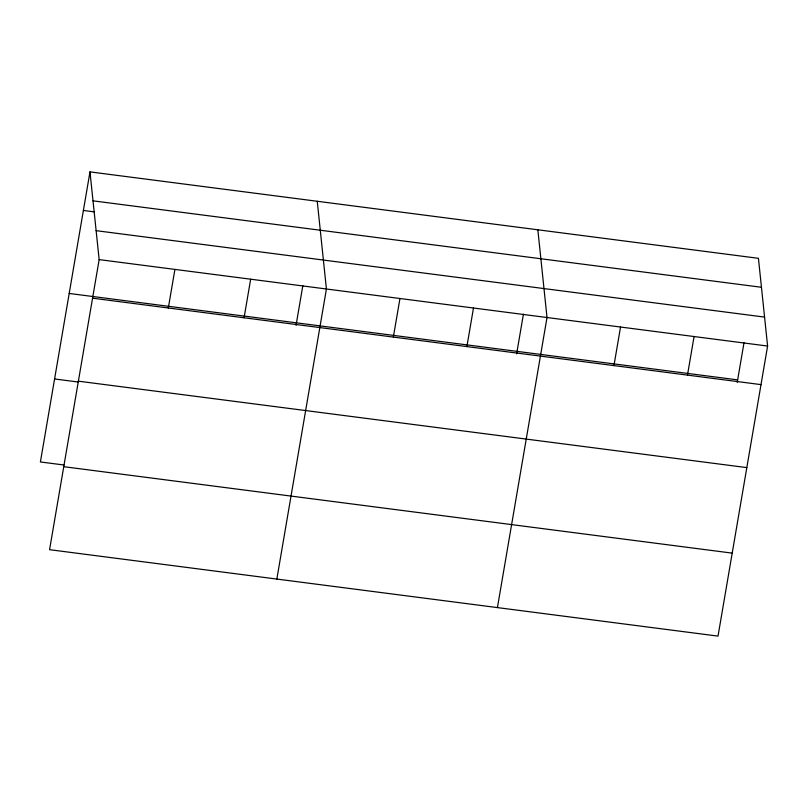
<?xml version="1.0" encoding="UTF-8"?>
<svg xmlns="http://www.w3.org/2000/svg" width="808" height="808" viewBox="0 0 808 808"><rect width="100%" height="100%" fill="white"/><g stroke="black" fill="none" stroke-linecap="round" stroke-linejoin="round"><path stroke-width="1.21" d="M89.981 171.882L99.152 259.61L49.571 549.682L718.019 636.118L767.6 346.046L758.429 258.318L89.981 171.882L40.4 461.954L63.994 465.004M168.317 307.979L174.912 269.407M244.077 317.776L250.662 279.204M296.051 325.321L302.828 285.679M276.841 579.063L326.422 289.001L317.251 201.273M393.355 337.077L399.95 298.506M466.893 346.592L473.478 308.02M516.645 353.843L523.412 314.201M497.425 607.596L547.016 317.524L537.845 229.795M613.949 365.61L620.544 327.028M687.477 375.114L694.072 336.542M737.229 382.366L744.006 342.723M93.011 200.838L761.459 287.274M83.386 210.454L94.566 211.908M96.122 230.664L764.57 317.1M99.152 259.61L767.6 346.046M69.205 293.456L737.654 379.891M92.556 298.182L761.005 384.618M78.366 381.174L746.824 467.61M54.59 378.962L78.184 382.012M63.751 466.691L732.2 553.126"/></g></svg>
